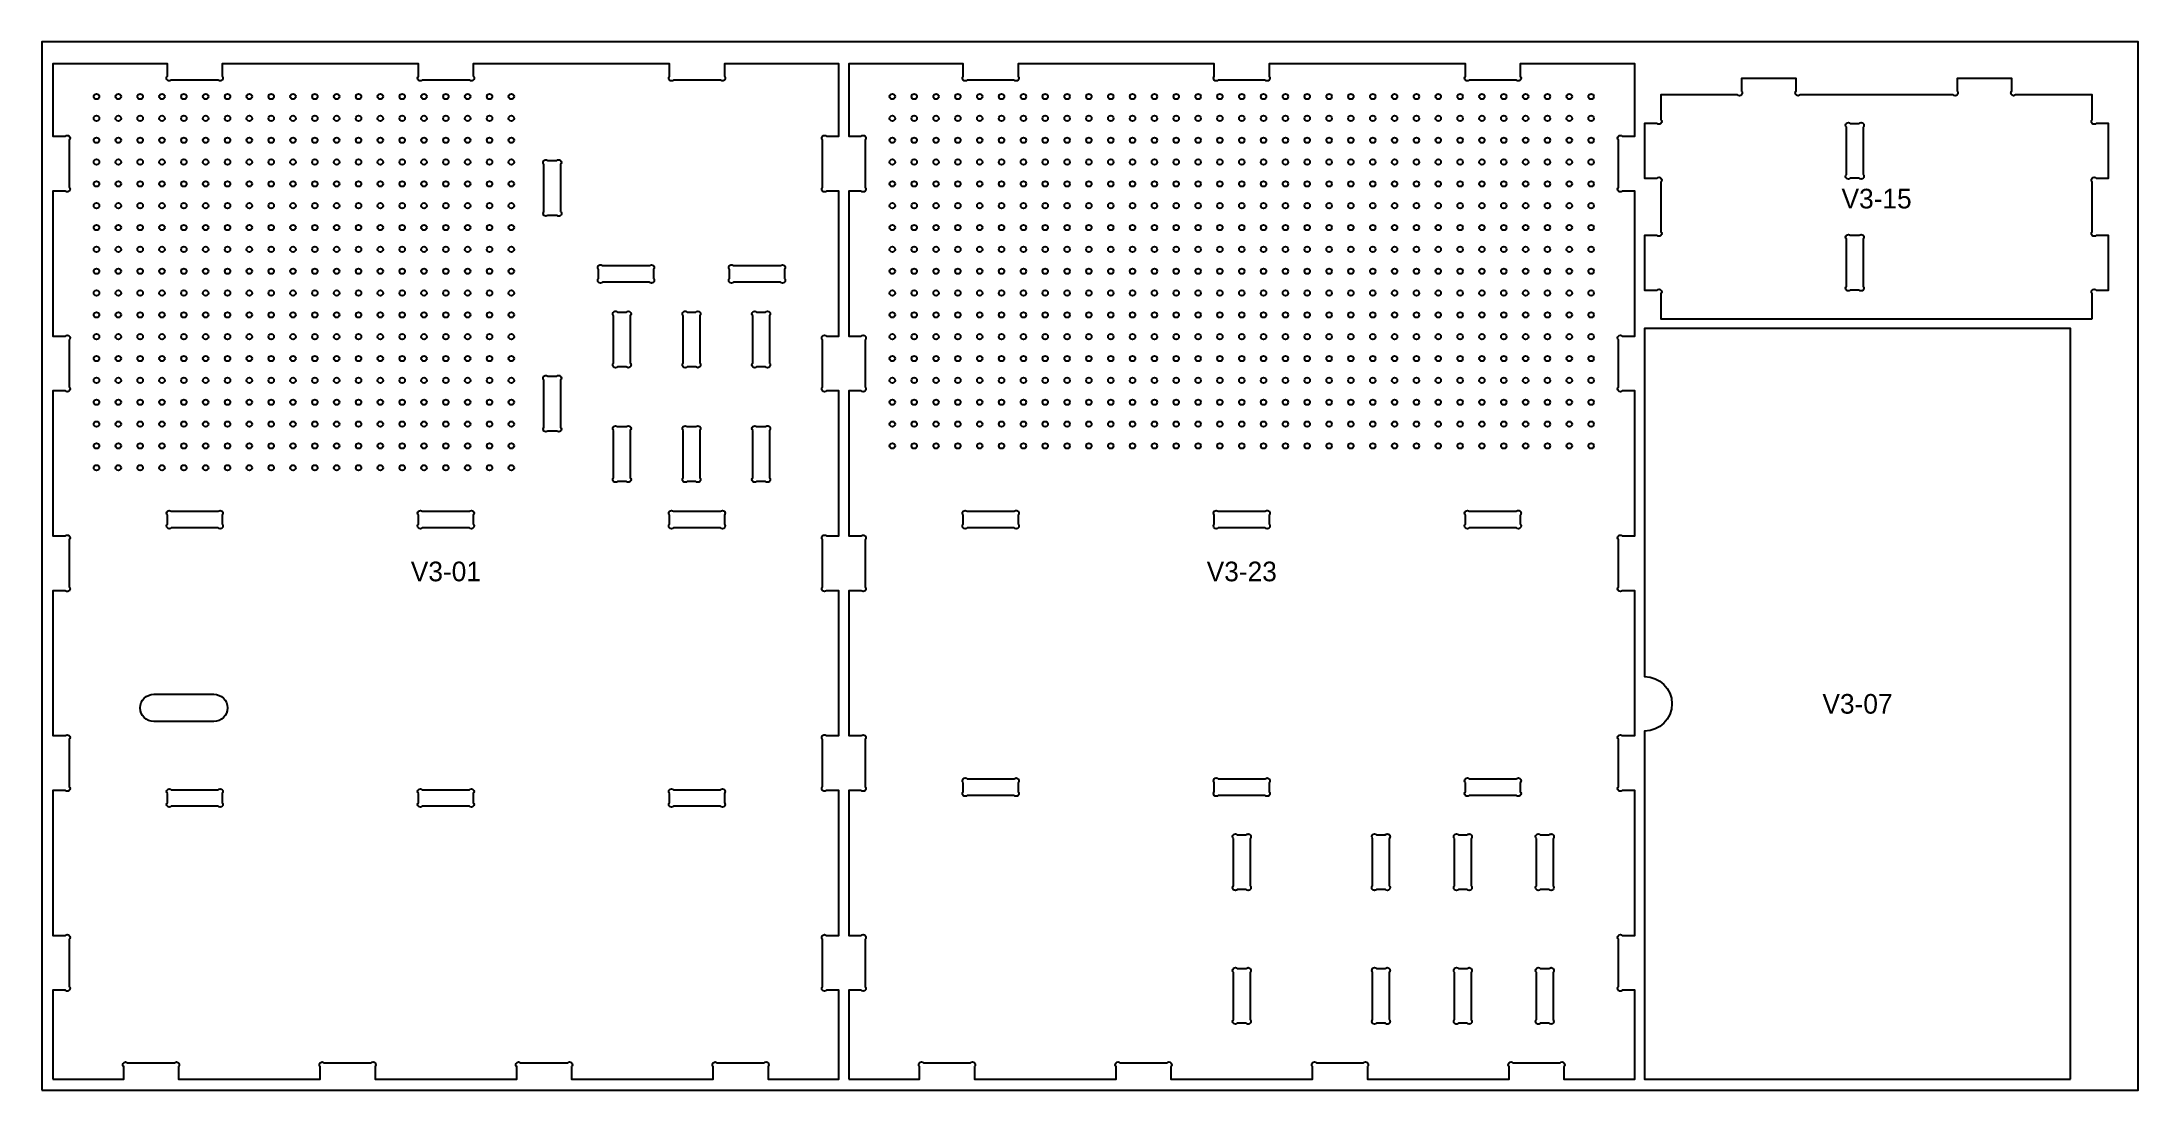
# Model space of a CAD drawing. Header units: inches. Extents: x 0 to 96, y 0 to 48.
import ezdxf
from ezdxf.enums import TextEntityAlignment as Align

# ---------------------------------------------------------------- set-up
doc = ezdxf.new("R2010")
doc.units = ezdxf.units.IN
doc.header["$MEASUREMENT"] = 0
for name, color, linetype in [('CUT_INSIDE', 5, 'Continuous'), ('CUT_OUTSIDE', 1, 'Continuous'), ('DRILL_0.25', 3, 'Continuous'), ('LABELS', 7, 'Continuous'), ('SHEET', 8, 'Continuous')]:
    doc.layers.add(name, color=color, linetype=linetype)

msp = doc.modelspace()

# ---------------------------------------------------------------- linework, layer by layer
at = {"layer": 'CUT_INSIDE'}
for points in [[(82.821, 41.757, -1), (82.644, 41.933), (82.644, 44.092, -1), (82.821, 44.269), (83.229, 44.269, -1), (83.406, 44.092), (83.406, 41.933, -1), (83.229, 41.757)], [(22.994, 42.392, -1), (23.171, 42.569), (23.579, 42.569, -1), (23.756, 42.392), (23.756, 40.233, -1), (23.579, 40.056), (23.171, 40.056, -1), (22.994, 40.233)], [(82.821, 36.632, -1), (82.644, 36.808), (82.644, 38.967, -1), (82.821, 39.144), (83.229, 39.144, -1), (83.406, 38.967), (83.406, 36.808, -1), (83.229, 36.632)], [(25.494, 37.579, -1), (25.671, 37.756), (27.829, 37.756, -1), (28.006, 37.579), (28.006, 37.171, -1), (27.829, 36.994), (25.671, 36.994, -1), (25.494, 37.171)], [(31.494, 37.579, -1), (31.671, 37.756), (33.829, 37.756, -1), (34.006, 37.579), (34.006, 37.171, -1), (33.829, 36.994), (31.671, 36.994, -1), (31.494, 37.171)], [(26.181, 35.454, -1), (26.358, 35.631), (26.767, 35.631, -1), (26.944, 35.454), (26.944, 33.296, -1), (26.767, 33.119), (26.358, 33.119, -1), (26.181, 33.296)], [(29.369, 35.454, -1), (29.546, 35.631), (29.954, 35.631, -1), (30.131, 35.454), (30.131, 33.296, -1), (29.954, 33.119), (29.546, 33.119, -1), (29.369, 33.296)], [(32.556, 35.454, -1), (32.733, 35.631), (33.142, 35.631, -1), (33.319, 35.454), (33.319, 33.296, -1), (33.142, 33.119), (32.733, 33.119, -1), (32.556, 33.296)], [(22.994, 32.517, -1), (23.171, 32.694), (23.579, 32.694, -1), (23.756, 32.517), (23.756, 30.358, -1), (23.579, 30.181), (23.171, 30.181, -1), (22.994, 30.358)], [(26.181, 30.204, -1), (26.358, 30.381), (26.767, 30.381, -1), (26.944, 30.204), (26.944, 28.046, -1), (26.767, 27.869), (26.358, 27.869, -1), (26.181, 28.046)], [(29.369, 30.204, -1), (29.546, 30.381), (29.954, 30.381, -1), (30.131, 30.204), (30.131, 28.046, -1), (29.954, 27.869), (29.546, 27.869, -1), (29.369, 28.046)], [(32.556, 30.204, -1), (32.733, 30.381), (33.142, 30.381, -1), (33.319, 30.204), (33.319, 28.046, -1), (33.142, 27.869), (32.733, 27.869, -1), (32.556, 28.046)], [(5.744, 26.329, -1), (5.921, 26.506), (8.079, 26.506, -1), (8.256, 26.329), (8.256, 25.921, -1), (8.079, 25.744), (5.921, 25.744, -1), (5.744, 25.921)], [(17.244, 26.329, -1), (17.421, 26.506), (19.579, 26.506, -1), (19.756, 26.329), (19.756, 25.921, -1), (19.579, 25.744), (17.421, 25.744, -1), (17.244, 25.921)], [(28.744, 26.329, -1), (28.921, 26.506), (31.079, 26.506, -1), (31.256, 26.329), (31.256, 25.921, -1), (31.079, 25.744), (28.921, 25.744, -1), (28.744, 25.921)], [(42.194, 26.329, -1), (42.371, 26.506), (44.529, 26.506, -1), (44.706, 26.329), (44.706, 25.921, -1), (44.529, 25.744), (42.371, 25.744, -1), (42.194, 25.921)], [(53.694, 26.329, -1), (53.871, 26.506), (56.029, 26.506, -1), (56.206, 26.329), (56.206, 25.921, -1), (56.029, 25.744), (53.871, 25.744, -1), (53.694, 25.921)], [(65.194, 26.329, -1), (65.371, 26.506), (67.529, 26.506, -1), (67.706, 26.329), (67.706, 25.921, -1), (67.529, 25.744), (65.371, 25.744, -1), (65.194, 25.921)], [(5.125, 18.125), (7.875, 18.125, -1), (7.875, 16.875), (5.125, 16.875, -1)], [(5.744, 13.579, -1), (5.921, 13.756), (8.079, 13.756, -1), (8.256, 13.579), (8.256, 13.171, -1), (8.079, 12.994), (5.921, 12.994, -1), (5.744, 13.171)], [(17.244, 13.579, -1), (17.421, 13.756), (19.579, 13.756, -1), (19.756, 13.579), (19.756, 13.171, -1), (19.579, 12.994), (17.421, 12.994, -1), (17.244, 13.171)], [(28.744, 13.579, -1), (28.921, 13.756), (31.079, 13.756, -1), (31.256, 13.579), (31.256, 13.171, -1), (31.079, 12.994), (28.921, 12.994, -1), (28.744, 13.171)], [(42.194, 14.079, -1), (42.371, 14.256), (44.529, 14.256, -1), (44.706, 14.079), (44.706, 13.671, -1), (44.529, 13.494), (42.371, 13.494, -1), (42.194, 13.671)], [(53.694, 14.079, -1), (53.871, 14.256), (56.029, 14.256, -1), (56.206, 14.079), (56.206, 13.671, -1), (56.029, 13.494), (53.871, 13.494, -1), (53.694, 13.671)], [(65.194, 14.079, -1), (65.371, 14.256), (67.529, 14.256, -1), (67.706, 14.079), (67.706, 13.671, -1), (67.529, 13.494), (65.371, 13.494, -1), (65.194, 13.671)], [(54.569, 11.517, -1), (54.746, 11.694), (55.154, 11.694, -1), (55.331, 11.517), (55.331, 9.358, -1), (55.154, 9.181), (54.746, 9.181, -1), (54.569, 9.358)], [(60.944, 11.517, -1), (61.121, 11.694), (61.529, 11.694, -1), (61.706, 11.517), (61.706, 9.358, -1), (61.529, 9.181), (61.121, 9.181, -1), (60.944, 9.358)], [(64.694, 11.517, -1), (64.871, 11.694), (65.279, 11.694, -1), (65.456, 11.517), (65.456, 9.358, -1), (65.279, 9.181), (64.871, 9.181, -1), (64.694, 9.358)], [(68.444, 11.517, -1), (68.621, 11.694), (69.029, 11.694, -1), (69.206, 11.517), (69.206, 9.358, -1), (69.029, 9.181), (68.621, 9.181, -1), (68.444, 9.358)], [(54.569, 5.392, -1), (54.746, 5.569), (55.154, 5.569, -1), (55.331, 5.392), (55.331, 3.233, -1), (55.154, 3.057), (54.746, 3.057, -1), (54.569, 3.233)], [(60.944, 5.392, -1), (61.121, 5.569), (61.529, 5.569, -1), (61.706, 5.392), (61.706, 3.233, -1), (61.529, 3.057), (61.121, 3.057, -1), (60.944, 3.233)], [(64.694, 5.392, -1), (64.871, 5.569), (65.279, 5.569, -1), (65.456, 5.392), (65.456, 3.233, -1), (65.279, 3.057), (64.871, 3.057, -1), (64.694, 3.233)], [(68.444, 5.392, -1), (68.621, 5.569), (69.029, 5.569, -1), (69.206, 5.392), (69.206, 3.233, -1), (69.029, 3.057), (68.621, 3.057, -1), (68.444, 3.233)]]:
    msp.add_lwpolyline(points, format="xyb", close=True, dxfattribs=at)
at = {"layer": 'CUT_OUTSIDE'}
for points in [[(0.5, 0.5), (3.744, 0.5), (3.744, 1.073, -1), (3.921, 1.25), (6.079, 1.25, -1), (6.256, 1.073), (6.256, 0.5), (12.744, 0.5), (12.744, 1.073, -1), (12.921, 1.25), (15.079, 1.25, -1), (15.256, 1.073), (15.256, 0.5), (21.744, 0.5), (21.744, 1.073, -1), (21.921, 1.25), (24.079, 1.25, -1), (24.256, 1.073), (24.256, 0.5), (30.744, 0.5), (30.744, 1.073, -1), (30.921, 1.25), (33.079, 1.25, -1), (33.256, 1.073), (33.256, 0.5), (36.5, 0.5), (36.5, 4.569), (35.927, 4.569, -1), (35.75, 4.746), (35.75, 6.904, -1), (35.927, 7.081), (36.5, 7.081), (36.5, 13.719), (35.927, 13.719, -1), (35.75, 13.896), (35.75, 16.054, -1), (35.927, 16.231), (36.5, 16.231), (36.5, 22.869), (35.927, 22.869, -1), (35.75, 23.046), (35.75, 25.204, -1), (35.927, 25.381), (36.5, 25.381), (36.5, 32.019), (35.927, 32.019, -1), (35.75, 32.196), (35.75, 34.354, -1), (35.927, 34.531), (36.5, 34.531), (36.5, 41.169), (35.927, 41.169, -1), (35.75, 41.346), (35.75, 43.504, -1), (35.927, 43.681), (36.5, 43.681), (36.5, 47), (31.256, 47), (31.256, 46.427, -1), (31.079, 46.25), (28.921, 46.25, -1), (28.744, 46.427), (28.744, 47), (19.756, 47), (19.756, 46.427, -1), (19.579, 46.25), (17.421, 46.25, -1), (17.244, 46.427), (17.244, 47), (8.256, 47), (8.256, 46.427, -1), (8.079, 46.25), (5.921, 46.25, -1), (5.744, 46.427), (5.744, 47), (0.5, 47), (0.5, 43.681), (1.073, 43.681, -1), (1.25, 43.504), (1.25, 41.346, -1), (1.073, 41.169), (0.5, 41.169), (0.5, 34.531), (1.073, 34.531, -1), (1.25, 34.354), (1.25, 32.196, -1), (1.073, 32.019), (0.5, 32.019), (0.5, 25.381), (1.073, 25.381, -1), (1.25, 25.204), (1.25, 23.046, -1), (1.073, 22.869), (0.5, 22.869), (0.5, 16.231), (1.073, 16.231, -1), (1.25, 16.054), (1.25, 13.896, -1), (1.073, 13.719), (0.5, 13.719), (0.5, 7.081), (1.073, 7.081, -1), (1.25, 6.904), (1.25, 4.746, -1), (1.073, 4.569), (0.5, 4.569)], [(36.95, 0.5), (40.194, 0.5), (40.194, 1.073, -1), (40.371, 1.25), (42.529, 1.25, -1), (42.706, 1.073), (42.706, 0.5), (49.194, 0.5), (49.194, 1.073, -1), (49.371, 1.25), (51.529, 1.25, -1), (51.706, 1.073), (51.706, 0.5), (58.194, 0.5), (58.194, 1.073, -1), (58.371, 1.25), (60.529, 1.25, -1), (60.706, 1.073), (60.706, 0.5), (67.194, 0.5), (67.194, 1.073, -1), (67.371, 1.25), (69.529, 1.25, -1), (69.706, 1.073), (69.706, 0.5), (72.95, 0.5), (72.95, 4.569), (72.377, 4.569, -1), (72.2, 4.746), (72.2, 6.904, -1), (72.377, 7.081), (72.95, 7.081), (72.95, 13.719), (72.377, 13.719, -1), (72.2, 13.896), (72.2, 16.054, -1), (72.377, 16.231), (72.95, 16.231), (72.95, 22.869), (72.377, 22.869, -1), (72.2, 23.046), (72.2, 25.204, -1), (72.377, 25.381), (72.95, 25.381), (72.95, 32.019), (72.377, 32.019, -1), (72.2, 32.196), (72.2, 34.354, -1), (72.377, 34.531), (72.95, 34.531), (72.95, 41.169), (72.377, 41.169, -1), (72.2, 41.346), (72.2, 43.504, -1), (72.377, 43.681), (72.95, 43.681), (72.95, 47), (67.706, 47), (67.706, 46.427, -1), (67.529, 46.25), (65.371, 46.25, -1), (65.194, 46.427), (65.194, 47), (56.206, 47), (56.206, 46.427, -1), (56.029, 46.25), (53.871, 46.25, -1), (53.694, 46.427), (53.694, 47), (44.706, 47), (44.706, 46.427, -1), (44.529, 46.25), (42.371, 46.25, -1), (42.194, 46.427), (42.194, 47), (36.95, 47), (36.95, 43.681), (37.523, 43.681, -1), (37.7, 43.504), (37.7, 41.346, -1), (37.523, 41.169), (36.95, 41.169), (36.95, 34.531), (37.523, 34.531, -1), (37.7, 34.354), (37.7, 32.196, -1), (37.523, 32.019), (36.95, 32.019), (36.95, 25.381), (37.523, 25.381, -1), (37.7, 25.204), (37.7, 23.046, -1), (37.523, 22.869), (36.95, 22.869), (36.95, 16.231), (37.523, 16.231, -1), (37.7, 16.054), (37.7, 13.896, -1), (37.523, 13.719), (36.95, 13.719), (36.95, 7.081), (37.523, 7.081, -1), (37.7, 6.904), (37.7, 4.746, -1), (37.523, 4.569), (36.95, 4.569)], [(93.9, 35.325), (93.9, 36.461, -1), (94.077, 36.638), (94.65, 36.638), (94.65, 39.138), (94.077, 39.138, -1), (93.9, 39.314), (93.9, 41.586, -1), (94.077, 41.763), (94.65, 41.763), (94.65, 44.263), (94.077, 44.263, -1), (93.9, 44.439), (93.9, 45.575), (90.389, 45.575, -1), (90.213, 45.752), (90.213, 46.325), (87.713, 46.325), (87.713, 45.752, -1), (87.536, 45.575), (80.514, 45.575, -1), (80.338, 45.752), (80.338, 46.325), (77.838, 46.325), (77.838, 45.752, -1), (77.661, 45.575), (74.15, 45.575), (74.15, 44.439, -1), (73.973, 44.263), (73.4, 44.263), (73.4, 41.763), (73.973, 41.763, -1), (74.15, 41.586), (74.15, 39.314, -1), (73.973, 39.138), (73.4, 39.138), (73.4, 36.638), (73.973, 36.638, -1), (74.15, 36.461), (74.15, 35.325)], [(92.9, 0.5), (92.9, 34.875), (73.4, 34.875), (73.4, 18.938, -1), (73.4, 16.438), (73.4, 0.5)]]:
    msp.add_lwpolyline(points, format="xyb", close=True, dxfattribs=at)
at = {"layer": 'DRILL_0.25'}
for centre in [(2.5, 45.5), (3.5, 45.5), (4.5, 45.5), (5.5, 45.5), (6.5, 45.5), (7.5, 45.5), (8.5, 45.5), (9.5, 45.5), (10.5, 45.5), (11.5, 45.5), (12.5, 45.5), (13.5, 45.5), (14.5, 45.5), (15.5, 45.5), (16.5, 45.5), (17.5, 45.5), (18.5, 45.5), (19.5, 45.5), (20.5, 45.5), (21.5, 45.5), (38.95, 45.5), (39.95, 45.5), (40.95, 45.5), (41.95, 45.5), (42.95, 45.5), (43.95, 45.5), (44.95, 45.5), (45.95, 45.5), (46.95, 45.5), (47.95, 45.5), (48.95, 45.5), (49.95, 45.5), (50.95, 45.5), (51.95, 45.5), (52.95, 45.5), (53.95, 45.5), (54.95, 45.5), (55.95, 45.5), (56.95, 45.5), (57.95, 45.5), (58.95, 45.5), (59.95, 45.5), (60.95, 45.5), (61.95, 45.5), (62.95, 45.5), (63.95, 45.5), (64.95, 45.5), (65.95, 45.5), (66.95, 45.5), (67.95, 45.5), (68.95, 45.5), (69.95, 45.5), (70.95, 45.5), (2.5, 44.5), (3.5, 44.5), (4.5, 44.5), (5.5, 44.5), (6.5, 44.5), (7.5, 44.5), (8.5, 44.5), (9.5, 44.5), (10.5, 44.5), (11.5, 44.5), (12.5, 44.5), (13.5, 44.5), (14.5, 44.5), (15.5, 44.5), (16.5, 44.5), (17.5, 44.5), (18.5, 44.5), (19.5, 44.5), (20.5, 44.5), (21.5, 44.5), (38.95, 44.5), (39.95, 44.5), (40.95, 44.5), (41.95, 44.5), (42.95, 44.5), (43.95, 44.5), (44.95, 44.5), (45.95, 44.5), (46.95, 44.5), (47.95, 44.5), (48.95, 44.5), (49.95, 44.5), (50.95, 44.5), (51.95, 44.5), (52.95, 44.5), (53.95, 44.5), (54.95, 44.5), (55.95, 44.5), (56.95, 44.5), (57.95, 44.5), (58.95, 44.5), (59.95, 44.5), (60.95, 44.5), (61.95, 44.5), (62.95, 44.5), (63.95, 44.5), (64.95, 44.5), (65.95, 44.5), (66.95, 44.5), (67.95, 44.5), (68.95, 44.5), (69.95, 44.5), (70.95, 44.5), (2.5, 43.5), (3.5, 43.5), (4.5, 43.5), (5.5, 43.5), (6.5, 43.5), (7.5, 43.5), (8.5, 43.5), (9.5, 43.5), (10.5, 43.5), (11.5, 43.5), (12.5, 43.5), (13.5, 43.5), (14.5, 43.5), (15.5, 43.5), (16.5, 43.5), (17.5, 43.5), (18.5, 43.5), (19.5, 43.5), (20.5, 43.5), (21.5, 43.5), (38.95, 43.5), (39.95, 43.5), (40.95, 43.5), (41.95, 43.5), (42.95, 43.5), (43.95, 43.5), (44.95, 43.5), (45.95, 43.5), (46.95, 43.5), (47.95, 43.5), (48.95, 43.5), (49.95, 43.5), (50.95, 43.5), (51.95, 43.5), (52.95, 43.5), (53.95, 43.5), (54.95, 43.5), (55.95, 43.5), (56.95, 43.5), (57.95, 43.5), (58.95, 43.5), (59.95, 43.5), (60.95, 43.5), (61.95, 43.5), (62.95, 43.5), (63.95, 43.5), (64.95, 43.5), (65.95, 43.5), (66.95, 43.5), (67.95, 43.5), (68.95, 43.5), (69.95, 43.5), (70.95, 43.5), (2.5, 42.5), (3.5, 42.5), (4.5, 42.5), (5.5, 42.5), (6.5, 42.5), (7.5, 42.5), (8.5, 42.5), (9.5, 42.5), (10.5, 42.5), (11.5, 42.5), (12.5, 42.5), (13.5, 42.5), (14.5, 42.5), (15.5, 42.5), (16.5, 42.5), (17.5, 42.5), (18.5, 42.5), (19.5, 42.5), (20.5, 42.5), (21.5, 42.5), (38.95, 42.5), (39.95, 42.5), (40.95, 42.5), (41.95, 42.5), (42.95, 42.5), (43.95, 42.5), (44.95, 42.5), (45.95, 42.5), (46.95, 42.5), (47.95, 42.5), (48.95, 42.5), (49.95, 42.5), (50.95, 42.5), (51.95, 42.5), (52.95, 42.5), (53.95, 42.5), (54.95, 42.5), (55.95, 42.5), (56.95, 42.5), (57.95, 42.5), (58.95, 42.5), (59.95, 42.5), (60.95, 42.5), (61.95, 42.5), (62.95, 42.5), (63.95, 42.5), (64.95, 42.5), (65.95, 42.5), (66.95, 42.5), (67.95, 42.5), (68.95, 42.5), (69.95, 42.5), (70.95, 42.5), (2.5, 41.5), (3.5, 41.5), (4.5, 41.5), (5.5, 41.5), (6.5, 41.5), (7.5, 41.5), (8.5, 41.5), (9.5, 41.5), (10.5, 41.5), (11.5, 41.5), (12.5, 41.5), (13.5, 41.5), (14.5, 41.5), (15.5, 41.5), (16.5, 41.5), (17.5, 41.5), (18.5, 41.5), (19.5, 41.5), (20.5, 41.5), (21.5, 41.5), (38.95, 41.5), (39.95, 41.5), (40.95, 41.5), (41.95, 41.5), (42.95, 41.5), (43.95, 41.5), (44.95, 41.5), (45.95, 41.5), (46.95, 41.5), (47.95, 41.5), (48.95, 41.5), (49.95, 41.5), (50.95, 41.5), (51.95, 41.5), (52.95, 41.5), (53.95, 41.5), (54.95, 41.5), (55.95, 41.5), (56.95, 41.5), (57.95, 41.5), (58.95, 41.5), (59.95, 41.5), (60.95, 41.5), (61.95, 41.5), (62.95, 41.5), (63.95, 41.5), (64.95, 41.5), (65.95, 41.5), (66.95, 41.5), (67.95, 41.5), (68.95, 41.5), (69.95, 41.5), (70.95, 41.5), (2.5, 40.5), (3.5, 40.5), (4.5, 40.5), (5.5, 40.5), (6.5, 40.5), (7.5, 40.5), (8.5, 40.5), (9.5, 40.5), (10.5, 40.5), (11.5, 40.5), (12.5, 40.5), (13.5, 40.5), (14.5, 40.5), (15.5, 40.5), (16.5, 40.5), (17.5, 40.5), (18.5, 40.5), (19.5, 40.5), (20.5, 40.5), (21.5, 40.5), (38.95, 40.5), (39.95, 40.5), (40.95, 40.5), (41.95, 40.5), (42.95, 40.5), (43.95, 40.5), (44.95, 40.5), (45.95, 40.5), (46.95, 40.5), (47.95, 40.5), (48.95, 40.5), (49.95, 40.5), (50.95, 40.5), (51.95, 40.5), (52.95, 40.5), (53.95, 40.5), (54.95, 40.5), (55.95, 40.5), (56.95, 40.5), (57.95, 40.5), (58.95, 40.5), (59.95, 40.5), (60.95, 40.5), (61.95, 40.5), (62.95, 40.5), (63.95, 40.5), (64.95, 40.5), (65.95, 40.5), (66.95, 40.5), (67.95, 40.5), (68.95, 40.5), (69.95, 40.5), (70.95, 40.5), (2.5, 39.5), (3.5, 39.5), (4.5, 39.5), (5.5, 39.5), (6.5, 39.5), (7.5, 39.5), (8.5, 39.5), (9.5, 39.5), (10.5, 39.5), (11.5, 39.5), (12.5, 39.5), (13.5, 39.5), (14.5, 39.5), (15.5, 39.5), (16.5, 39.5), (17.5, 39.5), (18.5, 39.5), (19.5, 39.5), (20.5, 39.5), (21.5, 39.5), (38.95, 39.5), (39.95, 39.5), (40.95, 39.5), (41.95, 39.5), (42.95, 39.5), (43.95, 39.5), (44.95, 39.5), (45.95, 39.5), (46.95, 39.5), (47.95, 39.5), (48.95, 39.5), (49.95, 39.5), (50.95, 39.5), (51.95, 39.5), (52.95, 39.5), (53.95, 39.5), (54.95, 39.5), (55.95, 39.5), (56.95, 39.5), (57.95, 39.5), (58.95, 39.5), (59.95, 39.5), (60.95, 39.5), (61.95, 39.5), (62.95, 39.5), (63.95, 39.5), (64.95, 39.5), (65.95, 39.5), (66.95, 39.5), (67.95, 39.5), (68.95, 39.5), (69.95, 39.5), (70.95, 39.5), (2.5, 38.5), (3.5, 38.5), (4.5, 38.5), (5.5, 38.5), (6.5, 38.5), (7.5, 38.5), (8.5, 38.5), (9.5, 38.5), (10.5, 38.5), (11.5, 38.5), (12.5, 38.5), (13.5, 38.5), (14.5, 38.5), (15.5, 38.5), (16.5, 38.5), (17.5, 38.5), (18.5, 38.5), (19.5, 38.5), (20.5, 38.5), (21.5, 38.5), (38.95, 38.5), (39.95, 38.5), (40.95, 38.5), (41.95, 38.5), (42.95, 38.5), (43.95, 38.5), (44.95, 38.5), (45.95, 38.5), (46.95, 38.5), (47.95, 38.5), (48.95, 38.5), (49.95, 38.5), (50.95, 38.5), (51.95, 38.5), (52.95, 38.5), (53.95, 38.5), (54.95, 38.5), (55.95, 38.5), (56.95, 38.5), (57.95, 38.5), (58.95, 38.5), (59.95, 38.5), (60.95, 38.5), (61.95, 38.5), (62.95, 38.5), (63.95, 38.5), (64.95, 38.5), (65.95, 38.5), (66.95, 38.5), (67.95, 38.5), (68.95, 38.5), (69.95, 38.5), (70.95, 38.5), (2.5, 37.5), (3.5, 37.5), (4.5, 37.5), (5.5, 37.5), (6.5, 37.5), (7.5, 37.5), (8.5, 37.5), (9.5, 37.5), (10.5, 37.5), (11.5, 37.5), (12.5, 37.5), (13.5, 37.5), (14.5, 37.5), (15.5, 37.5), (16.5, 37.5), (17.5, 37.5), (18.5, 37.5), (19.5, 37.5), (20.5, 37.5), (21.5, 37.5), (38.95, 37.5), (39.95, 37.5), (40.95, 37.5), (41.95, 37.5), (42.95, 37.5), (43.95, 37.5), (44.95, 37.5), (45.95, 37.5), (46.95, 37.5), (47.95, 37.5), (48.95, 37.5), (49.95, 37.5), (50.95, 37.5), (51.95, 37.5), (52.95, 37.5), (53.95, 37.5), (54.95, 37.5), (55.95, 37.5), (56.95, 37.5), (57.95, 37.5), (58.95, 37.5), (59.95, 37.5), (60.95, 37.5), (61.95, 37.5), (62.95, 37.5), (63.95, 37.5), (64.95, 37.5), (65.95, 37.5), (66.95, 37.5), (67.95, 37.5), (68.95, 37.5), (69.95, 37.5), (70.95, 37.5), (2.5, 36.5), (3.5, 36.5), (4.5, 36.5), (5.5, 36.5), (6.5, 36.5), (7.5, 36.5), (8.5, 36.5), (9.5, 36.5), (10.5, 36.5), (11.5, 36.5), (12.5, 36.5), (13.5, 36.5), (14.5, 36.5), (15.5, 36.5), (16.5, 36.5), (17.5, 36.5), (18.5, 36.5), (19.5, 36.5), (20.5, 36.5), (21.5, 36.5), (38.95, 36.5), (39.95, 36.5), (40.95, 36.5), (41.95, 36.5), (42.95, 36.5), (43.95, 36.5), (44.95, 36.5), (45.95, 36.5), (46.95, 36.5), (47.95, 36.5), (48.95, 36.5), (49.95, 36.5), (50.95, 36.5), (51.95, 36.5), (52.95, 36.5), (53.95, 36.5), (54.95, 36.5), (55.95, 36.5), (56.95, 36.5), (57.95, 36.5), (58.95, 36.5), (59.95, 36.5), (60.95, 36.5), (61.95, 36.5), (62.95, 36.5), (63.95, 36.5), (64.95, 36.5), (65.95, 36.5), (66.95, 36.5), (67.95, 36.5), (68.95, 36.5), (69.95, 36.5), (70.95, 36.5), (2.5, 35.5), (3.5, 35.5), (4.5, 35.5), (5.5, 35.5), (6.5, 35.5), (7.5, 35.5), (8.5, 35.5), (9.5, 35.5), (10.5, 35.5), (11.5, 35.5), (12.5, 35.5), (13.5, 35.5), (14.5, 35.5), (15.5, 35.5), (16.5, 35.5), (17.5, 35.5), (18.5, 35.5), (19.5, 35.5), (20.5, 35.5), (21.5, 35.5), (38.95, 35.5), (39.95, 35.5), (40.95, 35.5), (41.95, 35.5), (42.95, 35.5), (43.95, 35.5), (44.95, 35.5), (45.95, 35.5), (46.95, 35.5), (47.95, 35.5), (48.95, 35.5), (49.95, 35.5), (50.95, 35.5), (51.95, 35.5), (52.95, 35.5), (53.95, 35.5), (54.95, 35.5), (55.95, 35.5), (56.95, 35.5), (57.95, 35.5), (58.95, 35.5), (59.95, 35.5), (60.95, 35.5), (61.95, 35.5), (62.95, 35.5), (63.95, 35.5), (64.95, 35.5), (65.95, 35.5), (66.95, 35.5), (67.95, 35.5), (68.95, 35.5), (69.95, 35.5), (70.95, 35.5), (2.5, 34.5), (3.5, 34.5), (4.5, 34.5), (5.5, 34.5), (6.5, 34.5), (7.5, 34.5), (8.5, 34.5), (9.5, 34.5), (10.5, 34.5), (11.5, 34.5), (12.5, 34.5), (13.5, 34.5), (14.5, 34.5), (15.5, 34.5), (16.5, 34.5), (17.5, 34.5), (18.5, 34.5), (19.5, 34.5), (20.5, 34.5), (21.5, 34.5), (38.95, 34.5), (39.95, 34.5), (40.95, 34.5), (41.95, 34.5), (42.95, 34.5), (43.95, 34.5), (44.95, 34.5), (45.95, 34.5), (46.95, 34.5), (47.95, 34.5), (48.95, 34.5), (49.95, 34.5), (50.95, 34.5), (51.95, 34.5), (52.95, 34.5), (53.95, 34.5), (54.95, 34.5), (55.95, 34.5), (56.95, 34.5), (57.95, 34.5), (58.95, 34.5), (59.95, 34.5), (60.95, 34.5), (61.95, 34.5), (62.95, 34.5), (63.95, 34.5), (64.95, 34.5), (65.95, 34.5), (66.95, 34.5), (67.95, 34.5), (68.95, 34.5), (69.95, 34.5), (70.95, 34.5), (2.5, 33.5), (3.5, 33.5), (4.5, 33.5), (5.5, 33.5), (6.5, 33.5), (7.5, 33.5), (8.5, 33.5), (9.5, 33.5), (10.5, 33.5), (11.5, 33.5), (12.5, 33.5), (13.5, 33.5), (14.5, 33.5), (15.5, 33.5), (16.5, 33.5), (17.5, 33.5), (18.5, 33.5), (19.5, 33.5), (20.5, 33.5), (21.5, 33.5), (38.95, 33.5), (39.95, 33.5), (40.95, 33.5), (41.95, 33.5), (42.95, 33.5), (43.95, 33.5), (44.95, 33.5), (45.95, 33.5), (46.95, 33.5), (47.95, 33.5), (48.95, 33.5), (49.95, 33.5), (50.95, 33.5), (51.95, 33.5), (52.95, 33.5), (53.95, 33.5), (54.95, 33.5), (55.95, 33.5), (56.95, 33.5), (57.95, 33.5), (58.95, 33.5), (59.95, 33.5), (60.95, 33.5), (61.95, 33.5), (62.95, 33.5), (63.95, 33.5), (64.95, 33.5), (65.95, 33.5), (66.95, 33.5), (67.95, 33.5), (68.95, 33.5), (69.95, 33.5), (70.95, 33.5), (2.5, 32.5), (3.5, 32.5), (4.5, 32.5), (5.5, 32.5), (6.5, 32.5), (7.5, 32.5), (8.5, 32.5), (9.5, 32.5), (10.5, 32.5), (11.5, 32.5), (12.5, 32.5), (13.5, 32.5), (14.5, 32.5), (15.5, 32.5), (16.5, 32.5), (17.5, 32.5), (18.5, 32.5), (19.5, 32.5), (20.5, 32.5), (21.5, 32.5), (38.95, 32.5), (39.95, 32.5), (40.95, 32.5), (41.95, 32.5), (42.95, 32.5), (43.95, 32.5), (44.95, 32.5), (45.95, 32.5), (46.95, 32.5), (47.95, 32.5), (48.95, 32.5), (49.95, 32.5), (50.95, 32.5), (51.95, 32.5), (52.95, 32.5), (53.95, 32.5), (54.95, 32.5), (55.95, 32.5), (56.95, 32.5), (57.95, 32.5), (58.95, 32.5), (59.95, 32.5), (60.95, 32.5), (61.95, 32.5), (62.95, 32.5), (63.95, 32.5), (64.95, 32.5), (65.95, 32.5), (66.95, 32.5), (67.95, 32.5), (68.95, 32.5), (69.95, 32.5), (70.95, 32.5), (2.5, 31.5), (3.5, 31.5), (4.5, 31.5), (5.5, 31.5), (6.5, 31.5), (7.5, 31.5), (8.5, 31.5), (9.5, 31.5), (10.5, 31.5), (11.5, 31.5), (12.5, 31.5), (13.5, 31.5), (14.5, 31.5), (15.5, 31.5), (16.5, 31.5), (17.5, 31.5), (18.5, 31.5), (19.5, 31.5), (20.5, 31.5), (21.5, 31.5), (38.95, 31.5), (39.95, 31.5), (40.95, 31.5), (41.95, 31.5), (42.95, 31.5), (43.95, 31.5), (44.95, 31.5), (45.95, 31.5), (46.95, 31.5), (47.95, 31.5), (48.95, 31.5), (49.95, 31.5), (50.95, 31.5), (51.95, 31.5), (52.95, 31.5), (53.95, 31.5), (54.95, 31.5), (55.95, 31.5), (56.95, 31.5), (57.95, 31.5), (58.95, 31.5), (59.95, 31.5), (60.95, 31.5), (61.95, 31.5), (62.95, 31.5), (63.95, 31.5), (64.95, 31.5), (65.95, 31.5), (66.95, 31.5), (67.95, 31.5), (68.95, 31.5), (69.95, 31.5), (70.95, 31.5), (2.5, 30.5), (3.5, 30.5), (4.5, 30.5), (5.5, 30.5), (6.5, 30.5), (7.5, 30.5), (8.5, 30.5), (9.5, 30.5), (10.5, 30.5), (11.5, 30.5), (12.5, 30.5), (13.5, 30.5), (14.5, 30.5), (15.5, 30.5), (16.5, 30.5), (17.5, 30.5), (18.5, 30.5), (19.5, 30.5), (20.5, 30.5), (21.5, 30.5), (38.95, 30.5), (39.95, 30.5), (40.95, 30.5), (41.95, 30.5), (42.95, 30.5), (43.95, 30.5), (44.95, 30.5), (45.95, 30.5), (46.95, 30.5), (47.95, 30.5), (48.95, 30.5), (49.95, 30.5), (50.95, 30.5), (51.95, 30.5), (52.95, 30.5), (53.95, 30.5), (54.95, 30.5), (55.95, 30.5), (56.95, 30.5), (57.95, 30.5), (58.95, 30.5), (59.95, 30.5), (60.95, 30.5), (61.95, 30.5), (62.95, 30.5), (63.95, 30.5), (64.95, 30.5), (65.95, 30.5), (66.95, 30.5), (67.95, 30.5), (68.95, 30.5), (69.95, 30.5), (70.95, 30.5), (2.5, 29.5), (3.5, 29.5), (4.5, 29.5), (5.5, 29.5), (6.5, 29.5), (7.5, 29.5), (8.5, 29.5), (9.5, 29.5), (10.5, 29.5), (11.5, 29.5), (12.5, 29.5), (13.5, 29.5), (14.5, 29.5), (15.5, 29.5), (16.5, 29.5), (17.5, 29.5), (18.5, 29.5), (19.5, 29.5), (20.5, 29.5), (21.5, 29.5), (38.95, 29.5), (39.95, 29.5), (40.95, 29.5), (41.95, 29.5), (42.95, 29.5), (43.95, 29.5), (44.95, 29.5), (45.95, 29.5), (46.95, 29.5), (47.95, 29.5), (48.95, 29.5), (49.95, 29.5), (50.95, 29.5), (51.95, 29.5), (52.95, 29.5), (53.95, 29.5), (54.95, 29.5), (55.95, 29.5), (56.95, 29.5), (57.95, 29.5), (58.95, 29.5), (59.95, 29.5), (60.95, 29.5), (61.95, 29.5), (62.95, 29.5), (63.95, 29.5), (64.95, 29.5), (65.95, 29.5), (66.95, 29.5), (67.95, 29.5), (68.95, 29.5), (69.95, 29.5), (70.95, 29.5), (2.5, 28.5), (3.5, 28.5), (4.5, 28.5), (5.5, 28.5), (6.5, 28.5), (7.5, 28.5), (8.5, 28.5), (9.5, 28.5), (10.5, 28.5), (11.5, 28.5), (12.5, 28.5), (13.5, 28.5), (14.5, 28.5), (15.5, 28.5), (16.5, 28.5), (17.5, 28.5), (18.5, 28.5), (19.5, 28.5), (20.5, 28.5), (21.5, 28.5)]:
    msp.add_circle(centre, 0.125, dxfattribs=at)
at = {"layer": 'SHEET'}
msp.add_lwpolyline([(0, 0), (96, 0), (96, 48), (0, 48)], close=True, dxfattribs=at)

# ---------------------------------------------------------------- texts
at = {"layer": 'LABELS'}
for s, p in [('V3-15', (84.025, 40.825)), ('V3-01', (18.5, 23.75)), ('V3-23', (54.95, 23.75)), ('V3-07', (83.15, 17.688))]:
    msp.add_text(s, height=0.9, dxfattribs=at).set_placement(p, align=Align.MIDDLE_CENTER)

doc.saveas('drawing.dxf')
